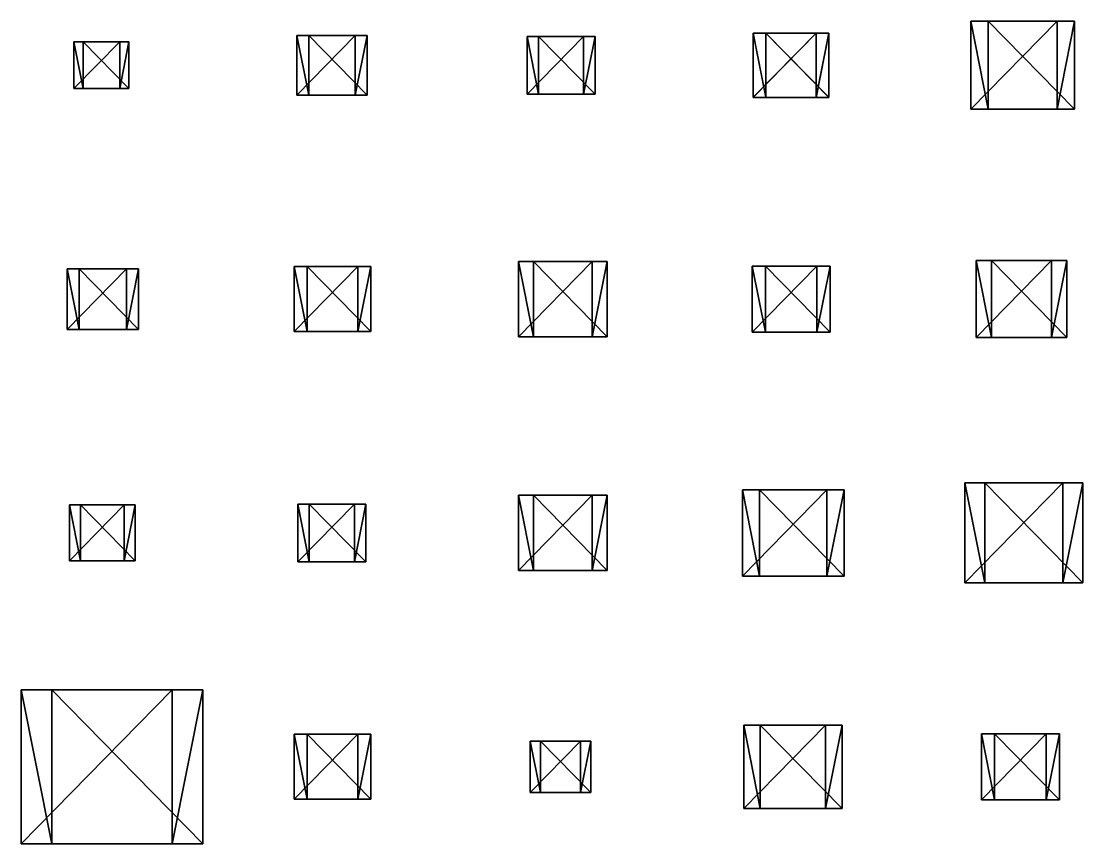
# Model space of a CAD drawing. Header units: metres. Extents: x -316 to 301, y -240 to 227.
# Drawn here: x 18.2 to 99.9, y 51.1 to 114.4 of the extents above; entities that cross this region are included whole.
import ezdxf

# ---------------------------------------------------------------- set-up
doc = ezdxf.new("R2010")
doc.units = ezdxf.units.M

msp = doc.modelspace()

# ---------------------------------------------------------------- linework, layer by layer
for points in [[(91.24747, 107.61176, -499.05618), (91.24747, 114.38824, -499.05618), (97.88886, 114.38824, -500.40247), (97.88896, 114.388336, -500.40237)], [(92.59374, 107.61176, -492.4148), (92.59374, 114.38824, -492.4148), (91.24747, 114.38824, -499.05618), (91.24757, 114.388336, -499.0561)], [(91.24747, 114.38824, -499.05618), (92.59374, 114.38824, -492.4148), (99.23514, 114.38824, -493.76108), (99.23524, 114.388336, -493.761)], [(99.23514, 114.38824, -493.76108), (97.88886, 114.38824, -500.40247), (91.24747, 114.38824, -499.05618), (91.24757, 114.388336, -499.0561)], [(97.88886, 114.38824, -500.40247), (97.88886, 107.61176, -500.40247), (91.24747, 107.61176, -499.05618), (91.24757, 107.61186, -499.0561)], [(91.24747, 114.38824, -499.05618), (91.24747, 107.61176, -499.05618), (92.59374, 107.61176, -492.4148), (92.59384, 107.61186, -492.4147)], [(99.23514, 107.61176, -493.76108), (99.23514, 114.38824, -493.76108), (92.59374, 114.38824, -492.4148), (92.59384, 114.388336, -492.4147)], [(92.59374, 114.38824, -492.4148), (92.59374, 107.61176, -492.4148), (99.23514, 107.61176, -493.76108), (99.23524, 107.61186, -493.761)], [(97.88886, 107.61176, -500.40247), (97.88886, 114.38824, -500.40247), (99.23514, 114.38824, -493.76108), (99.23524, 114.388336, -493.761)], [(99.23514, 114.38824, -493.76108), (99.23514, 107.61176, -493.76108), (97.88886, 107.61176, -500.40247), (97.88896, 107.61186, -500.40237)], [(22.239267, 109.2, -485.06754), (22.239267, 112.8, -485.06754), (25.767508, 112.8, -485.78275), (25.767607, 112.8001, -485.78265)], [(22.954477, 109.2, -481.53928), (22.954477, 112.8, -481.53928), (22.239267, 112.8, -485.06754), (22.239367, 112.8001, -485.06744)], [(22.239267, 112.8, -485.06754), (22.954477, 112.8, -481.53928), (26.482718, 112.8, -482.2545), (26.482817, 112.8001, -482.2544)], [(26.482718, 112.8, -482.2545), (25.767508, 112.8, -485.78275), (22.239267, 112.8, -485.06754), (22.239367, 112.8001, -485.06744)], [(25.767508, 112.8, -485.78275), (25.767508, 109.2, -485.78275), (22.239267, 109.2, -485.06754), (22.239367, 109.200096, -485.06744)], [(22.239267, 112.8, -485.06754), (22.239267, 109.2, -485.06754), (22.954477, 109.2, -481.53928), (22.954576, 109.200096, -481.53918)], [(26.482718, 109.2, -482.2545), (26.482718, 112.8, -482.2545), (22.954477, 112.8, -481.53928), (22.954576, 112.8001, -481.53918)], [(22.954477, 112.8, -481.53928), (22.954477, 109.2, -481.53928), (26.482718, 109.2, -482.2545), (26.482817, 109.200096, -482.2544)], [(25.767508, 109.2, -485.78275), (25.767508, 112.8, -485.78275), (26.482718, 112.8, -482.2545), (26.482817, 112.8001, -482.2544)], [(26.482718, 112.8, -482.2545), (26.482718, 109.2, -482.2545), (25.767508, 109.2, -485.78275), (25.767607, 109.200096, -485.78265)], [(39.396183, 108.70588, -488.5454), (39.396183, 113.29412, -488.5454), (43.89296, 113.29412, -489.45697), (43.89306, 113.29422, -489.45688)], [(40.307724, 108.70588, -484.04865), (40.307724, 113.29412, -484.04865), (39.396183, 113.29412, -488.5454), (39.396282, 113.29422, -488.54532)], [(39.396183, 113.29412, -488.5454), (40.307724, 113.29412, -484.04865), (44.8045, 113.29412, -484.9602), (44.8046, 113.29422, -484.9601)], [(44.8045, 113.29412, -484.9602), (43.89296, 113.29412, -489.45697), (39.396183, 113.29412, -488.5454), (39.396282, 113.29422, -488.54532)], [(43.89296, 113.29412, -489.45697), (43.89296, 108.70588, -489.45697), (39.396183, 108.70588, -488.5454), (39.396282, 108.70598, -488.54532)], [(39.396183, 113.29412, -488.5454), (39.396183, 108.70588, -488.5454), (40.307724, 108.70588, -484.04865), (40.307823, 108.70598, -484.04855)], [(44.8045, 108.70588, -484.9602), (44.8045, 113.29412, -484.9602), (40.307724, 113.29412, -484.04865), (40.307823, 113.29422, -484.04855)], [(40.307724, 113.29412, -484.04865), (40.307724, 108.70588, -484.04865), (44.8045, 108.70588, -484.9602), (44.8046, 108.70598, -484.9601)], [(43.89296, 108.70588, -489.45697), (43.89296, 113.29412, -489.45697), (44.8045, 113.29412, -484.9602), (44.8046, 113.29422, -484.9601)], [(44.8045, 113.29412, -484.9602), (44.8045, 108.70588, -484.9602), (43.89296, 108.70588, -489.45697), (43.89306, 108.70598, -489.45688)], [(57.106556, 108.776474, -492.13547), (57.106556, 113.223526, -492.13547), (61.46497, 113.223526, -493.01895), (61.46507, 113.223625, -493.01886)], [(57.990047, 108.776474, -487.77707), (57.990047, 113.223526, -487.77707), (57.106556, 113.223526, -492.13547), (57.106655, 113.223625, -492.13538)], [(57.106556, 113.223526, -492.13547), (57.990047, 113.223526, -487.77707), (62.34846, 113.223526, -488.66055), (62.34856, 113.223625, -488.66046)], [(62.34846, 113.223526, -488.66055), (61.46497, 113.223526, -493.01895), (57.106556, 113.223526, -492.13547), (57.106655, 113.223625, -492.13538)], [(61.46497, 113.223526, -493.01895), (61.46497, 108.776474, -493.01895), (57.106556, 108.776474, -492.13547), (57.106655, 108.77657, -492.13538)], [(57.106556, 113.223526, -492.13547), (57.106556, 108.776474, -492.13547), (57.990047, 108.776474, -487.77707), (57.990147, 108.77657, -487.77698)], [(62.34846, 108.776474, -488.66055), (62.34846, 113.223526, -488.66055), (57.990047, 113.223526, -487.77707), (57.990147, 113.223625, -487.77698)], [(57.990047, 113.223526, -487.77707), (57.990047, 108.776474, -487.77707), (62.34846, 108.776474, -488.66055), (62.34856, 108.77657, -488.66046)], [(61.46497, 108.776474, -493.01895), (61.46497, 113.223526, -493.01895), (62.34846, 113.223526, -488.66055), (62.34856, 113.223625, -488.66046)], [(62.34846, 113.223526, -488.66055), (62.34846, 108.776474, -488.66055), (61.46497, 108.776474, -493.01895), (61.46507, 108.77657, -493.01886)], [(74.505646, 108.52941, -495.66245), (74.505646, 113.47059, -495.66245), (79.34833, 113.47059, -496.6441), (79.34843, 113.47069, -496.644)], [(75.487305, 108.52941, -490.81976), (75.487305, 113.47059, -490.81976), (74.505646, 113.47059, -495.66245), (74.505745, 113.47069, -495.66235)], [(74.505646, 113.47059, -495.66245), (75.487305, 113.47059, -490.81976), (80.32999, 113.47059, -491.80142), (80.330086, 113.47069, -491.80133)], [(80.32999, 113.47059, -491.80142), (79.34833, 113.47059, -496.6441), (74.505646, 113.47059, -495.66245), (74.505745, 113.47069, -495.66235)], [(79.34833, 113.47059, -496.6441), (79.34833, 108.52941, -496.6441), (74.505646, 108.52941, -495.66245), (74.505745, 108.52951, -495.66235)], [(74.505646, 113.47059, -495.66245), (74.505646, 108.52941, -495.66245), (75.487305, 108.52941, -490.81976), (75.487404, 108.52951, -490.81967)], [(80.32999, 108.52941, -491.80142), (80.32999, 113.47059, -491.80142), (75.487305, 113.47059, -490.81976), (75.487404, 113.47069, -490.81967)], [(75.487305, 113.47059, -490.81976), (75.487305, 108.52941, -490.81976), (80.32999, 108.52941, -491.80142), (80.330086, 108.52951, -491.80133)], [(79.34833, 108.52941, -496.6441), (79.34833, 113.47059, -496.6441), (80.32999, 113.47059, -491.80142), (80.330086, 113.47069, -491.80133)], [(80.32999, 113.47059, -491.80142), (80.32999, 108.52941, -491.80142), (79.34833, 108.52941, -496.6441), (79.34843, 108.52951, -496.644)], [(22.954477, 109.2, -481.53928), (22.239267, 109.2, -485.06754), (25.767508, 109.2, -485.78275), (25.767607, 109.200096, -485.78265)], [(25.767508, 109.2, -485.78275), (26.482718, 109.2, -482.2545), (22.954477, 109.2, -481.53928), (22.954576, 109.200096, -481.53918)], [(40.307724, 108.70588, -484.04865), (39.396183, 108.70588, -488.5454), (43.89296, 108.70588, -489.45697), (43.89306, 108.70598, -489.45688)], [(43.89296, 108.70588, -489.45697), (44.8045, 108.70588, -484.9602), (40.307724, 108.70588, -484.04865), (40.307823, 108.70598, -484.04855)], [(57.990047, 108.776474, -487.77707), (57.106556, 108.776474, -492.13547), (61.46497, 108.776474, -493.01895), (61.46507, 108.77657, -493.01886)], [(61.46497, 108.776474, -493.01895), (62.34846, 108.776474, -488.66055), (57.990047, 108.776474, -487.77707), (57.990147, 108.77657, -487.77698)], [(75.487305, 108.52941, -490.81976), (74.505646, 108.52941, -495.66245), (79.34833, 108.52941, -496.6441), (79.34843, 108.52951, -496.644)], [(79.34833, 108.52941, -496.6441), (80.32999, 108.52941, -491.80142), (75.487305, 108.52941, -490.81976), (75.487404, 108.52951, -490.81967)], [(92.59374, 107.61176, -492.4148), (91.24747, 107.61176, -499.05618), (97.88886, 107.61176, -500.40247), (97.88896, 107.61186, -500.40237)], [(97.88886, 107.61176, -500.40247), (99.23514, 107.61176, -493.76108), (92.59374, 107.61176, -492.4148), (92.59384, 107.61186, -492.4147)], [(56.44935, 90.10588, -492.00226), (56.44935, 95.89412, -492.00226), (62.122204, 95.89412, -493.15222), (62.122303, 95.89422, -493.15213)], [(57.599293, 90.10588, -486.3294), (57.599293, 95.89412, -486.3294), (56.44935, 95.89412, -492.00226), (56.449448, 95.89422, -492.00217)], [(56.44935, 95.89412, -492.00226), (57.599293, 95.89412, -486.3294), (63.27215, 95.89412, -487.47937), (63.272247, 95.89422, -487.47928)], [(63.27215, 95.89412, -487.47937), (62.122204, 95.89412, -493.15222), (56.44935, 95.89412, -492.00226), (56.449448, 95.89422, -492.00217)], [(62.122204, 95.89412, -493.15222), (62.122204, 90.10588, -493.15222), (56.44935, 90.10588, -492.00226), (56.449448, 90.10598, -492.00217)], [(56.44935, 95.89412, -492.00226), (56.44935, 90.10588, -492.00226), (57.599293, 90.10588, -486.3294), (57.599392, 90.10598, -486.3293)], [(63.27215, 90.10588, -487.47937), (63.27215, 95.89412, -487.47937), (57.599293, 95.89412, -486.3294), (57.599392, 95.89422, -486.3293)], [(57.599293, 95.89412, -486.3294), (57.599293, 90.10588, -486.3294), (63.27215, 90.10588, -487.47937), (63.272247, 90.10598, -487.47928)], [(62.122204, 90.10588, -493.15222), (62.122204, 95.89412, -493.15222), (63.27215, 95.89412, -487.47937), (63.272247, 95.89422, -487.47928)], [(63.27215, 95.89412, -487.47937), (63.27215, 90.10588, -487.47937), (62.122204, 90.10588, -493.15222), (62.122303, 90.10598, -493.15213)], [(91.66256, 90.03529, -499.14035), (91.66256, 95.96471, -499.14035), (97.47378, 95.96471, -500.31833), (97.47388, 95.964806, -500.31824)], [(92.84055, 90.03529, -493.32913), (92.84055, 95.96471, -493.32913), (91.66256, 95.96471, -499.14035), (91.66266, 95.964806, -499.14026)], [(91.66256, 95.96471, -499.14035), (92.84055, 95.96471, -493.32913), (98.65177, 95.96471, -494.5071), (98.65187, 95.964806, -494.50702)], [(98.65177, 95.96471, -494.5071), (97.47378, 95.96471, -500.31833), (91.66256, 95.96471, -499.14035), (91.66266, 95.964806, -499.14026)], [(97.47378, 95.96471, -500.31833), (97.47378, 90.03529, -500.31833), (91.66256, 90.03529, -499.14035), (91.66266, 90.03539, -499.14026)], [(91.66256, 95.96471, -499.14035), (91.66256, 90.03529, -499.14035), (92.84055, 90.03529, -493.32913), (92.84065, 90.03539, -493.32904)], [(98.65177, 90.03529, -494.5071), (98.65177, 95.96471, -494.5071), (92.84055, 95.96471, -493.32913), (92.84065, 95.964806, -493.32904)], [(92.84055, 95.96471, -493.32913), (92.84055, 90.03529, -493.32913), (98.65177, 90.03529, -494.5071), (98.65187, 90.03539, -494.50702)], [(97.47378, 90.03529, -500.31833), (97.47378, 95.96471, -500.31833), (98.65177, 95.96471, -494.5071), (98.65187, 95.964806, -494.50702)], [(98.65177, 95.96471, -494.5071), (98.65177, 90.03529, -494.5071), (97.47378, 90.03529, -500.31833), (97.47388, 90.03539, -500.31824)], [(21.720394, 90.670586, -484.96234), (21.720394, 95.329414, -484.96234), (26.286352, 95.329414, -485.8879), (26.286451, 95.32951, -485.88782)], [(22.64596, 90.670586, -480.3964), (22.64596, 95.329414, -480.3964), (21.720394, 95.329414, -484.96234), (21.720493, 95.32951, -484.96225)], [(21.720394, 95.329414, -484.96234), (22.64596, 95.329414, -480.3964), (27.211918, 95.329414, -481.32196), (27.212017, 95.32951, -481.32187)], [(27.211918, 95.329414, -481.32196), (26.286352, 95.329414, -485.8879), (21.720394, 95.329414, -484.96234), (21.720493, 95.32951, -484.96225)], [(26.286352, 95.329414, -485.8879), (26.286352, 90.670586, -485.8879), (21.720394, 90.670586, -484.96234), (21.720493, 90.670685, -484.96225)], [(21.720394, 95.329414, -484.96234), (21.720394, 90.670586, -484.96234), (22.64596, 90.670586, -480.3964), (22.646059, 90.670685, -480.3963)], [(27.211918, 90.670586, -481.32196), (27.211918, 95.329414, -481.32196), (22.64596, 95.329414, -480.3964), (22.646059, 95.32951, -480.3963)], [(22.64596, 95.329414, -480.3964), (22.64596, 90.670586, -480.3964), (27.211918, 90.670586, -481.32196), (27.212017, 90.670685, -481.32187)], [(26.286352, 90.670586, -485.8879), (26.286352, 95.329414, -485.8879), (27.211918, 95.329414, -481.32196), (27.212017, 95.32951, -481.32187)], [(27.211918, 95.329414, -481.32196), (27.211918, 90.670586, -481.32196), (26.286352, 90.670586, -485.8879), (26.286451, 90.670685, -485.88782)], [(39.18862, 90.49412, -488.50336), (39.18862, 95.50588, -488.50336), (44.100483, 95.50588, -489.49902), (44.100582, 95.50598, -489.49893)], [(40.184307, 90.49412, -483.5915), (40.184307, 95.50588, -483.5915), (39.18862, 95.50588, -488.50336), (39.18872, 95.50598, -488.50327)], [(39.18862, 95.50588, -488.50336), (40.184307, 95.50588, -483.5915), (45.09617, 95.50588, -484.58716), (45.096268, 95.50598, -484.58707)], [(45.09617, 95.50588, -484.58716), (44.100483, 95.50588, -489.49902), (39.18862, 95.50588, -488.50336), (39.18872, 95.50598, -488.50327)], [(44.100483, 95.50588, -489.49902), (44.100483, 90.49412, -489.49902), (39.18862, 90.49412, -488.50336), (39.18872, 90.49422, -488.50327)], [(39.18862, 95.50588, -488.50336), (39.18862, 90.49412, -488.50336), (40.184307, 90.49412, -483.5915), (40.184406, 90.49422, -483.5914)], [(45.09617, 90.49412, -484.58716), (45.09617, 95.50588, -484.58716), (40.184307, 95.50588, -483.5915), (40.184406, 95.50598, -483.5914)], [(40.184307, 95.50588, -483.5915), (40.184307, 90.49412, -483.5915), (45.09617, 90.49412, -484.58716), (45.096268, 90.49422, -484.58707)], [(44.100483, 90.49412, -489.49902), (44.100483, 95.50588, -489.49902), (45.09617, 95.50588, -484.58716), (45.096268, 95.50598, -484.58707)], [(45.09617, 95.50588, -484.58716), (45.09617, 90.49412, -484.58716), (44.100483, 90.49412, -489.49902), (44.100582, 90.49422, -489.49893)], [(74.43645, 90.458824, -495.6484), (74.43645, 95.541176, -495.6484), (79.417496, 95.541176, -496.6581), (79.417595, 95.541275, -496.65802)], [(75.44615, 90.458824, -490.6674), (75.44615, 95.541176, -490.6674), (74.43645, 95.541176, -495.6484), (74.43655, 95.541275, -495.64832)], [(74.43645, 95.541176, -495.6484), (75.44615, 95.541176, -490.6674), (80.4272, 95.541176, -491.6771), (80.4273, 95.541275, -491.677)], [(80.4272, 95.541176, -491.6771), (79.417496, 95.541176, -496.6581), (74.43645, 95.541176, -495.6484), (74.43655, 95.541275, -495.64832)], [(79.417496, 95.541176, -496.6581), (79.417496, 90.458824, -496.6581), (74.43645, 90.458824, -495.6484), (74.43655, 90.45892, -495.64832)], [(74.43645, 95.541176, -495.6484), (74.43645, 90.458824, -495.6484), (75.44615, 90.458824, -490.6674), (75.44625, 90.45892, -490.6673)], [(80.4272, 90.458824, -491.6771), (80.4272, 95.541176, -491.6771), (75.44615, 95.541176, -490.6674), (75.44625, 95.541275, -490.6673)], [(75.44615, 95.541176, -490.6674), (75.44615, 90.458824, -490.6674), (80.4272, 90.458824, -491.6771), (80.4273, 90.45892, -491.677)], [(79.417496, 90.458824, -496.6581), (79.417496, 95.541176, -496.6581), (80.4272, 95.541176, -491.6771), (80.4273, 95.541275, -491.677)], [(80.4272, 95.541176, -491.6771), (80.4272, 90.458824, -491.6771), (79.417496, 90.458824, -496.6581), (79.417595, 90.45892, -496.65802)], [(22.64596, 90.670586, -480.3964), (21.720394, 90.670586, -484.96234), (26.286352, 90.670586, -485.8879), (26.286451, 90.670685, -485.88782)], [(26.286352, 90.670586, -485.8879), (27.211918, 90.670586, -481.32196), (22.64596, 90.670586, -480.3964), (22.646059, 90.670685, -480.3963)], [(40.184307, 90.49412, -483.5915), (39.18862, 90.49412, -488.50336), (44.100483, 90.49412, -489.49902), (44.100582, 90.49422, -489.49893)], [(44.100483, 90.49412, -489.49902), (45.09617, 90.49412, -484.58716), (40.184307, 90.49412, -483.5915), (40.184406, 90.49422, -483.5914)], [(57.599293, 90.10588, -486.3294), (56.44935, 90.10588, -492.00226), (62.122204, 90.10588, -493.15222), (62.122303, 90.10598, -493.15213)], [(62.122204, 90.10588, -493.15222), (63.27215, 90.10588, -487.47937), (57.599293, 90.10588, -486.3294), (57.599392, 90.10598, -486.3293)], [(75.44615, 90.458824, -490.6674), (74.43645, 90.458824, -495.6484), (79.417496, 90.458824, -496.6581), (79.417595, 90.45892, -496.65802)], [(79.417496, 90.458824, -496.6581), (80.4272, 90.458824, -491.6771), (75.44615, 90.458824, -490.6674), (75.44625, 90.45892, -490.6673)], [(92.84055, 90.03529, -493.32913), (91.66256, 90.03529, -499.14035), (97.47378, 90.03529, -500.31833), (97.47388, 90.03539, -500.31824)], [(97.47378, 90.03529, -500.31833), (98.65177, 90.03529, -494.5071), (92.84055, 90.03529, -493.32913), (92.84065, 90.03539, -493.32904)], [(90.79779, 71.15294, -498.96503), (90.79779, 78.84706, -498.96503), (98.33854, 78.84706, -500.49362), (98.33864, 78.84716, -500.49353)], [(92.32638, 71.15294, -491.4243), (92.32638, 78.84706, -491.4243), (90.79779, 78.84706, -498.96503), (90.79789, 78.84716, -498.96494)], [(90.79779, 78.84706, -498.96503), (92.32638, 78.84706, -491.4243), (99.86713, 78.84706, -492.95288), (99.867226, 78.84716, -492.9528)], [(99.86713, 78.84706, -492.95288), (98.33854, 78.84706, -500.49362), (90.79779, 78.84706, -498.96503), (90.79789, 78.84716, -498.96494)], [(98.33854, 78.84706, -500.49362), (98.33854, 71.15294, -500.49362), (90.79779, 71.15294, -498.96503), (90.79789, 71.15304, -498.96494)], [(90.79779, 78.84706, -498.96503), (90.79779, 71.15294, -498.96503), (92.32638, 71.15294, -491.4243), (92.32648, 71.15304, -491.4242)], [(99.86713, 71.15294, -492.95288), (99.86713, 78.84706, -492.95288), (92.32638, 78.84706, -491.4243), (92.32648, 78.84716, -491.4242)], [(92.32638, 78.84706, -491.4243), (92.32638, 71.15294, -491.4243), (99.86713, 71.15294, -492.95288), (99.867226, 71.15304, -492.9528)], [(98.33854, 71.15294, -500.49362), (98.33854, 78.84706, -500.49362), (99.86713, 78.84706, -492.95288), (99.867226, 78.84716, -492.9528)], [(99.86713, 78.84706, -492.95288), (99.86713, 71.15294, -492.95288), (98.33854, 71.15294, -500.49362), (98.33864, 71.15304, -500.49353)], [(56.44935, 72.10588, -492.00226), (56.44935, 77.89412, -492.00226), (62.122204, 77.89412, -493.15222), (62.122303, 77.89422, -493.15213)], [(57.599293, 72.10588, -486.3294), (57.599293, 77.89412, -486.3294), (56.44935, 77.89412, -492.00226), (56.449448, 77.89422, -492.00217)], [(56.44935, 77.89412, -492.00226), (57.599293, 77.89412, -486.3294), (63.27215, 77.89412, -487.47937), (63.272247, 77.89422, -487.47928)], [(63.27215, 77.89412, -487.47937), (62.122204, 77.89412, -493.15222), (56.44935, 77.89412, -492.00226), (56.449448, 77.89422, -492.00217)], [(62.122204, 77.89412, -493.15222), (62.122204, 72.10588, -493.15222), (56.44935, 72.10588, -492.00226), (56.449448, 72.10598, -492.00217)], [(56.44935, 77.89412, -492.00226), (56.44935, 72.10588, -492.00226), (57.599293, 72.10588, -486.3294), (57.599392, 72.10598, -486.3293)], [(63.27215, 72.10588, -487.47937), (63.27215, 77.89412, -487.47937), (57.599293, 77.89412, -486.3294), (57.599392, 77.89422, -486.3293)], [(57.599293, 77.89412, -486.3294), (57.599293, 72.10588, -486.3294), (63.27215, 72.10588, -487.47937), (63.272247, 72.10598, -487.47928)], [(62.122204, 72.10588, -493.15222), (62.122204, 77.89412, -493.15222), (63.27215, 77.89412, -487.47937), (63.272247, 77.89422, -487.47928)], [(63.27215, 77.89412, -487.47937), (63.27215, 72.10588, -487.47937), (62.122204, 72.10588, -493.15222), (62.122303, 72.10598, -493.15213)], [(73.67546, 71.68235, -495.49417), (73.67546, 78.31765, -495.49417), (80.17849, 78.31765, -496.8124), (80.17859, 78.31775, -496.81232)], [(74.99369, 71.68235, -488.99112), (74.99369, 78.31765, -488.99112), (73.67546, 78.31765, -495.49417), (73.67556, 78.31775, -495.49408)], [(73.67546, 78.31765, -495.49417), (74.99369, 78.31765, -488.99112), (81.49672, 78.31765, -490.30936), (81.49682, 78.31775, -490.30927)], [(81.49672, 78.31765, -490.30936), (80.17849, 78.31765, -496.8124), (73.67546, 78.31765, -495.49417), (73.67556, 78.31775, -495.49408)], [(80.17849, 78.31765, -496.8124), (80.17849, 71.68235, -496.8124), (73.67546, 71.68235, -495.49417), (73.67556, 71.68245, -495.49408)], [(73.67546, 78.31765, -495.49417), (73.67546, 71.68235, -495.49417), (74.99369, 71.68235, -488.99112), (74.99379, 71.68245, -488.99103)], [(81.49672, 71.68235, -490.30936), (81.49672, 78.31765, -490.30936), (74.99369, 78.31765, -488.99112), (74.99379, 78.31775, -488.99103)], [(74.99369, 78.31765, -488.99112), (74.99369, 71.68235, -488.99112), (81.49672, 71.68235, -490.30936), (81.49682, 71.68245, -490.30927)], [(80.17849, 71.68235, -496.8124), (80.17849, 78.31765, -496.8124), (81.49672, 78.31765, -490.30936), (81.49682, 78.31775, -490.30927)], [(81.49672, 78.31765, -490.30936), (81.49672, 71.68235, -490.30936), (80.17849, 71.68235, -496.8124), (80.17859, 71.68245, -496.81232)], [(21.893372, 72.84706, -484.99744), (21.893372, 77.15294, -484.99744), (26.113424, 77.15294, -485.85287), (26.113523, 77.15304, -485.85278)], [(22.74882, 72.84706, -480.77737), (22.74882, 77.15294, -480.77737), (21.893372, 77.15294, -484.99744), (21.89347, 77.15304, -484.99734)], [(21.893372, 77.15294, -484.99744), (22.74882, 77.15294, -480.77737), (26.968872, 77.15294, -481.6328), (26.968971, 77.15304, -481.63272)], [(26.968872, 77.15294, -481.6328), (26.113424, 77.15294, -485.85287), (21.893372, 77.15294, -484.99744), (21.89347, 77.15304, -484.99734)], [(26.113424, 77.15294, -485.85287), (26.113424, 72.84706, -485.85287), (21.893372, 72.84706, -484.99744), (21.89347, 72.84716, -484.99734)], [(21.893372, 77.15294, -484.99744), (21.893372, 72.84706, -484.99744), (22.74882, 72.84706, -480.77737), (22.748919, 72.84716, -480.77728)], [(26.968872, 72.84706, -481.6328), (26.968872, 77.15294, -481.6328), (22.74882, 77.15294, -480.77737), (22.748919, 77.15304, -480.77728)], [(22.74882, 77.15294, -480.77737), (22.74882, 72.84706, -480.77737), (26.968872, 72.84706, -481.6328), (26.968971, 72.84716, -481.63272)], [(26.113424, 72.84706, -485.85287), (26.113424, 77.15294, -485.85287), (26.968872, 77.15294, -481.6328), (26.968971, 77.15304, -481.63272)], [(26.968872, 77.15294, -481.6328), (26.968872, 72.84706, -481.6328), (26.113424, 72.84706, -485.85287), (26.113523, 72.84716, -485.85278)], [(39.46535, 72.776474, -488.55942), (39.46535, 77.223526, -488.55942), (43.823765, 77.223526, -489.4429), (43.823864, 77.223625, -489.4428)], [(40.348843, 72.776474, -484.20102), (40.348843, 77.223526, -484.20102), (39.46535, 77.223526, -488.55942), (39.46545, 77.223625, -488.55933)], [(39.46535, 77.223526, -488.55942), (40.348843, 77.223526, -484.20102), (44.707256, 77.223526, -485.0845), (44.707355, 77.223625, -485.0844)], [(44.707256, 77.223526, -485.0845), (43.823765, 77.223526, -489.4429), (39.46535, 77.223526, -488.55942), (39.46545, 77.223625, -488.55933)], [(43.823765, 77.223526, -489.4429), (43.823765, 72.776474, -489.4429), (39.46535, 72.776474, -488.55942), (39.46545, 72.77657, -488.55933)], [(39.46535, 77.223526, -488.55942), (39.46535, 72.776474, -488.55942), (40.348843, 72.776474, -484.20102), (40.34894, 72.77657, -484.20093)], [(44.707256, 72.776474, -485.0845), (44.707256, 77.223526, -485.0845), (40.348843, 77.223526, -484.20102), (40.34894, 77.223625, -484.20093)], [(40.348843, 77.223526, -484.20102), (40.348843, 72.776474, -484.20102), (44.707256, 72.776474, -485.0845), (44.707355, 72.77657, -485.0844)], [(43.823765, 72.776474, -489.4429), (43.823765, 77.223526, -489.4429), (44.707256, 77.223526, -485.0845), (44.707355, 77.223625, -485.0844)], [(44.707256, 77.223526, -485.0845), (44.707256, 72.776474, -485.0845), (43.823765, 72.776474, -489.4429), (43.823864, 72.77657, -489.4428)], [(22.74882, 72.84706, -480.77737), (21.893372, 72.84706, -484.99744), (26.113424, 72.84706, -485.85287), (26.113523, 72.84716, -485.85278)], [(26.113424, 72.84706, -485.85287), (26.968872, 72.84706, -481.6328), (22.74882, 72.84706, -480.77737), (22.748919, 72.84716, -480.77728)], [(40.348843, 72.776474, -484.20102), (39.46535, 72.776474, -488.55942), (43.823765, 72.776474, -489.4429), (43.823864, 72.77657, -489.4428)], [(43.823765, 72.776474, -489.4429), (44.707256, 72.776474, -485.0845), (40.348843, 72.776474, -484.20102), (40.34894, 72.77657, -484.20093)], [(57.599293, 72.10588, -486.3294), (56.44935, 72.10588, -492.00226), (62.122204, 72.10588, -493.15222), (62.122303, 72.10598, -493.15213)], [(62.122204, 72.10588, -493.15222), (63.27215, 72.10588, -487.47937), (57.599293, 72.10588, -486.3294), (57.599392, 72.10598, -486.3293)], [(74.99369, 71.68235, -488.99112), (73.67546, 71.68235, -495.49417), (80.17849, 71.68235, -496.8124), (80.17859, 71.68245, -496.81232)], [(80.17849, 71.68235, -496.8124), (81.49672, 71.68235, -490.30936), (74.99369, 71.68235, -488.99112), (74.99379, 71.68245, -488.99103)], [(92.32638, 71.15294, -491.4243), (90.79779, 71.15294, -498.96503), (98.33854, 71.15294, -500.49362), (98.33864, 71.15304, -500.49353)], [(98.33854, 71.15294, -500.49362), (99.86713, 71.15294, -492.95288), (92.32638, 71.15294, -491.4243), (92.32648, 71.15304, -491.4242)], [(18.192154, 51.070587, -484.24716), (18.192154, 62.929413, -484.24716), (29.814592, 62.929413, -486.60312), (29.814692, 62.929512, -486.60303)], [(20.54814, 51.070587, -472.62473), (20.54814, 62.929413, -472.62473), (18.192154, 62.929413, -484.24716), (18.192253, 62.929512, -484.24707)], [(18.192154, 62.929413, -484.24716), (20.54814, 62.929413, -472.62473), (32.170578, 62.929413, -474.98068), (32.170677, 62.929512, -474.9806)], [(32.170578, 62.929413, -474.98068), (29.814592, 62.929413, -486.60312), (18.192154, 62.929413, -484.24716), (18.192253, 62.929512, -484.24707)], [(29.814592, 62.929413, -486.60312), (29.814592, 51.070587, -486.60312), (18.192154, 51.070587, -484.24716), (18.192253, 51.070686, -484.24707)], [(18.192154, 62.929413, -484.24716), (18.192154, 51.070587, -484.24716), (20.54814, 51.070587, -472.62473), (20.548239, 51.070686, -472.62463)], [(32.170578, 51.070587, -474.98068), (32.170578, 62.929413, -474.98068), (20.54814, 62.929413, -472.62473), (20.548239, 62.929512, -472.62463)], [(20.54814, 62.929413, -472.62473), (20.54814, 51.070587, -472.62473), (32.170578, 51.070587, -474.98068), (32.170677, 51.070686, -474.9806)], [(29.814592, 51.070587, -486.60312), (29.814592, 62.929413, -486.60312), (32.170578, 62.929413, -474.98068), (32.170677, 62.929512, -474.9806)], [(32.170578, 62.929413, -474.98068), (32.170578, 51.070587, -474.98068), (29.814592, 51.070587, -486.60312), (29.814692, 51.070686, -486.60303)], [(73.77924, 53.788235, -495.5152), (73.77924, 60.211765, -495.5152), (80.07473, 60.211765, -496.79135), (80.07483, 60.211864, -496.79126)], [(75.0554, 53.788235, -489.2197), (75.0554, 60.211765, -489.2197), (73.77924, 60.211765, -495.5152), (73.77934, 60.211864, -495.5151)], [(73.77924, 60.211765, -495.5152), (75.0554, 60.211765, -489.2197), (81.35088, 60.211765, -490.49585), (81.35098, 60.211864, -490.49576)], [(81.35088, 60.211765, -490.49585), (80.07473, 60.211765, -496.79135), (73.77924, 60.211765, -495.5152), (73.77934, 60.211864, -495.5151)], [(80.07473, 60.211765, -496.79135), (80.07473, 53.788235, -496.79135), (73.77924, 53.788235, -495.5152), (73.77934, 53.788334, -495.5151)], [(73.77924, 60.211765, -495.5152), (73.77924, 53.788235, -495.5152), (75.0554, 53.788235, -489.2197), (75.0555, 53.788334, -489.2196)], [(81.35088, 53.788235, -490.49585), (81.35088, 60.211765, -490.49585), (75.0554, 60.211765, -489.2197), (75.0555, 60.211864, -489.2196)], [(75.0554, 60.211765, -489.2197), (75.0554, 53.788235, -489.2197), (81.35088, 53.788235, -490.49585), (81.35098, 53.788334, -490.49576)], [(80.07473, 53.788235, -496.79135), (80.07473, 60.211765, -496.79135), (81.35088, 60.211765, -490.49585), (81.35098, 60.211864, -490.49576)], [(81.35088, 60.211765, -490.49585), (81.35088, 53.788235, -490.49585), (80.07473, 53.788235, -496.79135), (80.07483, 53.788334, -496.79126)], [(39.18862, 54.494118, -488.50336), (39.18862, 59.505882, -488.50336), (44.100483, 59.505882, -489.49902), (44.100582, 59.50598, -489.49893)], [(40.184307, 54.494118, -483.5915), (40.184307, 59.505882, -483.5915), (39.18862, 59.505882, -488.50336), (39.18872, 59.50598, -488.50327)], [(39.18862, 59.505882, -488.50336), (40.184307, 59.505882, -483.5915), (45.09617, 59.505882, -484.58716), (45.096268, 59.50598, -484.58707)], [(45.09617, 59.505882, -484.58716), (44.100483, 59.505882, -489.49902), (39.18862, 59.505882, -488.50336), (39.18872, 59.50598, -488.50327)], [(44.100483, 59.505882, -489.49902), (44.100483, 54.494118, -489.49902), (39.18862, 54.494118, -488.50336), (39.18872, 54.494217, -488.50327)], [(39.18862, 59.505882, -488.50336), (39.18862, 54.494118, -488.50336), (40.184307, 54.494118, -483.5915), (40.184406, 54.494217, -483.5914)], [(45.09617, 54.494118, -484.58716), (45.09617, 59.505882, -484.58716), (40.184307, 59.505882, -483.5915), (40.184406, 59.50598, -483.5914)], [(40.184307, 59.505882, -483.5915), (40.184307, 54.494118, -483.5915), (45.09617, 54.494118, -484.58716), (45.096268, 54.494217, -484.58707)], [(44.100483, 54.494118, -489.49902), (44.100483, 59.505882, -489.49902), (45.09617, 59.505882, -484.58716), (45.096268, 59.50598, -484.58707)], [(45.09617, 59.505882, -484.58716), (45.09617, 54.494118, -484.58716), (44.100483, 54.494118, -489.49902), (44.100582, 54.494217, -489.49893)], [(57.3487, 55.02353, -492.18457), (57.3487, 58.97647, -492.18457), (61.222843, 58.97647, -492.9699), (61.222942, 58.97657, -492.96982)], [(58.13403, 55.02353, -488.31042), (58.13403, 58.97647, -488.31042), (57.3487, 58.97647, -492.18457), (57.3488, 58.97657, -492.18448)], [(57.3487, 58.97647, -492.18457), (58.13403, 58.97647, -488.31042), (62.00817, 58.97647, -489.09576), (62.00827, 58.97657, -489.09567)], [(62.00817, 58.97647, -489.09576), (61.222843, 58.97647, -492.9699), (57.3487, 58.97647, -492.18457), (57.3488, 58.97657, -492.18448)], [(61.222843, 58.97647, -492.9699), (61.222843, 55.02353, -492.9699), (57.3487, 55.02353, -492.18457), (57.3488, 55.02363, -492.18448)], [(57.3487, 58.97647, -492.18457), (57.3487, 55.02353, -492.18457), (58.13403, 55.02353, -488.31042), (58.13413, 55.02363, -488.31033)], [(62.00817, 55.02353, -489.09576), (62.00817, 58.97647, -489.09576), (58.13403, 58.97647, -488.31042), (58.13413, 58.97657, -488.31033)], [(58.13403, 58.97647, -488.31042), (58.13403, 55.02353, -488.31042), (62.00817, 55.02353, -489.09576), (62.00827, 55.02363, -489.09567)], [(61.222843, 55.02353, -492.9699), (61.222843, 58.97647, -492.9699), (62.00817, 58.97647, -489.09576), (62.00827, 58.97657, -489.09567)], [(62.00817, 58.97647, -489.09576), (62.00817, 55.02353, -489.09576), (61.222843, 55.02353, -492.9699), (61.222942, 55.02363, -492.96982)], [(92.07765, 54.458824, -499.22446), (92.07765, 59.541176, -499.22446), (97.0587, 59.541176, -500.23416), (97.0588, 59.541275, -500.23407)], [(93.08736, 54.458824, -494.24344), (93.08736, 59.541176, -494.24344), (92.07765, 59.541176, -499.22446), (92.07775, 59.541275, -499.22437)], [(92.07765, 59.541176, -499.22446), (93.08736, 59.541176, -494.24344), (98.068405, 59.541176, -495.25314), (98.068504, 59.541275, -495.25305)], [(98.068405, 59.541176, -495.25314), (97.0587, 59.541176, -500.23416), (92.07765, 59.541176, -499.22446), (92.07775, 59.541275, -499.22437)], [(97.0587, 59.541176, -500.23416), (97.0587, 54.458824, -500.23416), (92.07765, 54.458824, -499.22446), (92.07775, 54.458923, -499.22437)], [(92.07765, 59.541176, -499.22446), (92.07765, 54.458824, -499.22446), (93.08736, 54.458824, -494.24344), (93.087456, 54.458923, -494.24335)], [(98.068405, 54.458824, -495.25314), (98.068405, 59.541176, -495.25314), (93.08736, 59.541176, -494.24344), (93.087456, 59.541275, -494.24335)], [(93.08736, 59.541176, -494.24344), (93.08736, 54.458824, -494.24344), (98.068405, 54.458824, -495.25314), (98.068504, 54.458923, -495.25305)], [(97.0587, 54.458824, -500.23416), (97.0587, 59.541176, -500.23416), (98.068405, 59.541176, -495.25314), (98.068504, 59.541275, -495.25305)], [(98.068405, 59.541176, -495.25314), (98.068405, 54.458824, -495.25314), (97.0587, 54.458824, -500.23416), (97.0588, 54.458923, -500.23407)], [(58.13403, 55.02353, -488.31042), (57.3487, 55.02353, -492.18457), (61.222843, 55.02353, -492.9699), (61.222942, 55.02363, -492.96982)], [(61.222843, 55.02353, -492.9699), (62.00817, 55.02353, -489.09576), (58.13403, 55.02353, -488.31042), (58.13413, 55.02363, -488.31033)], [(40.184307, 54.494118, -483.5915), (39.18862, 54.494118, -488.50336), (44.100483, 54.494118, -489.49902), (44.100582, 54.494217, -489.49893)], [(44.100483, 54.494118, -489.49902), (45.09617, 54.494118, -484.58716), (40.184307, 54.494118, -483.5915), (40.184406, 54.494217, -483.5914)], [(93.08736, 54.458824, -494.24344), (92.07765, 54.458824, -499.22446), (97.0587, 54.458824, -500.23416), (97.0588, 54.458923, -500.23407)], [(97.0587, 54.458824, -500.23416), (98.068405, 54.458824, -495.25314), (93.08736, 54.458824, -494.24344), (93.087456, 54.458923, -494.24335)], [(75.0554, 53.788235, -489.2197), (73.77924, 53.788235, -495.5152), (80.07473, 53.788235, -496.79135), (80.07483, 53.788334, -496.79126)], [(80.07473, 53.788235, -496.79135), (81.35088, 53.788235, -490.49585), (75.0554, 53.788235, -489.2197), (75.0555, 53.788334, -489.2196)], [(20.54814, 51.070587, -472.62473), (18.192154, 51.070587, -484.24716), (29.814592, 51.070587, -486.60312), (29.814692, 51.070686, -486.60303)], [(29.814592, 51.070587, -486.60312), (32.170578, 51.070587, -474.98068), (20.54814, 51.070587, -472.62473), (20.548239, 51.070686, -472.62463)]]:
    msp.add_3dface(points)

doc.saveas('drawing.dxf')
